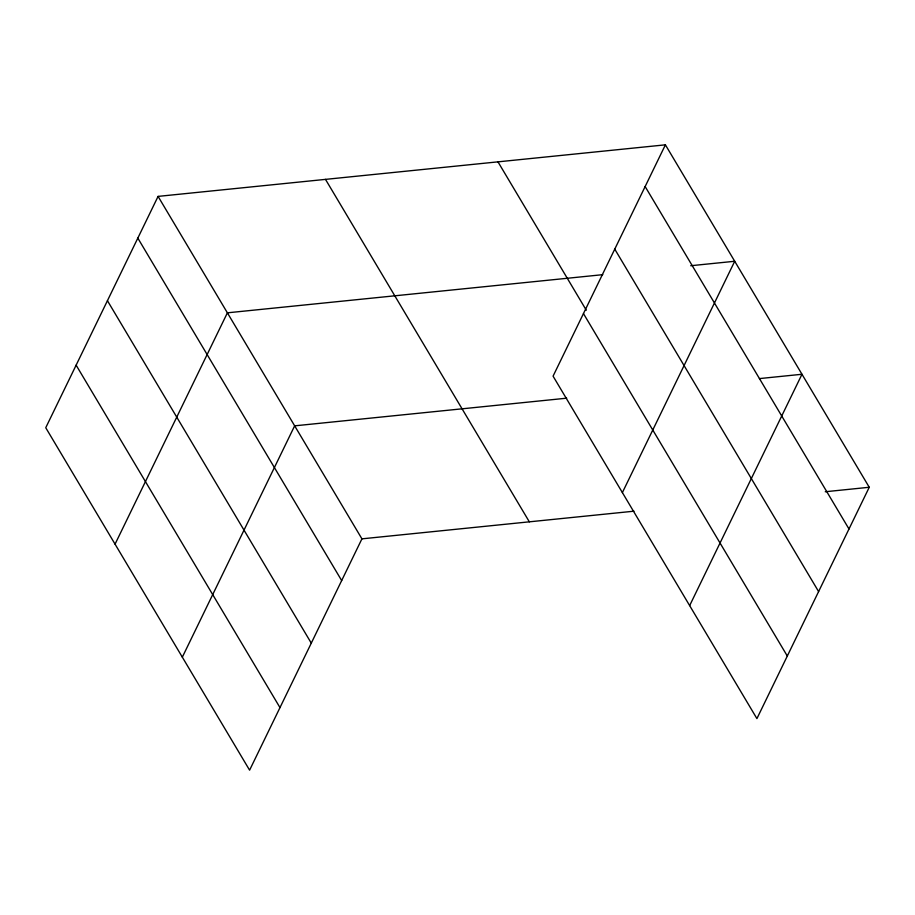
<?xml version="1.0" encoding="UTF-8"?>
<svg xmlns="http://www.w3.org/2000/svg" width="915" height="915" viewBox="0 0 915 915"><rect width="100%" height="100%" fill="white"/><g stroke="black" fill="none" stroke-linecap="round" stroke-linejoin="round"><path stroke-width="1.37" d="M158.078 196.393L45.75 427.728L249.601 770.167L361.928 538.844L158.078 196.393L665.399 144.833L869.25 487.272L756.922 718.607L553.072 376.156L665.399 144.833M115.061 544.15L227.389 312.827L602.756 274.672M182.325 657.164L294.653 425.841L566.694 398.185M622.383 492.59L734.711 261.267L690.722 265.727M689.658 605.593L801.975 374.269L759.416 378.593M361.928 538.844L633.969 511.188M825.273 491.744L869.25 487.272M645.144 186.557L848.994 528.996M614.754 249.12L818.605 591.57M497.977 161.852L586.298 310.219M583.461 313.582L787.312 656.032M325.488 179.374L529.339 521.825M137.822 238.117L341.672 580.567M107.432 300.692L311.283 643.131M76.128 365.154L279.979 707.604"/></g></svg>
